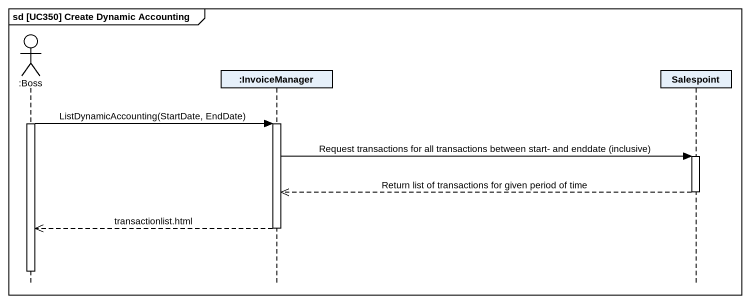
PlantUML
@startuml
mainframe sd [UC350] Create Dynamic Accounting
hide footbox
actor ":Boss" as Boss
participant ":InvoiceManager" as InvoiceManager
participant Salespoint

activate Boss
Boss -> InvoiceManager : ListDynamicAccounting(StartDate, EndDate)
activate InvoiceManager
InvoiceManager -> Salespoint : Request transactions for all transactions between start- and enddate (inclusive)
activate Salespoint
Salespoint -->> InvoiceManager : Return list of transactions for given period of time
deactivate Salespoint
InvoiceManager -->> Boss : transactionlist.html
deactivate InvoiceManager
deactivate Boss
@enduml
